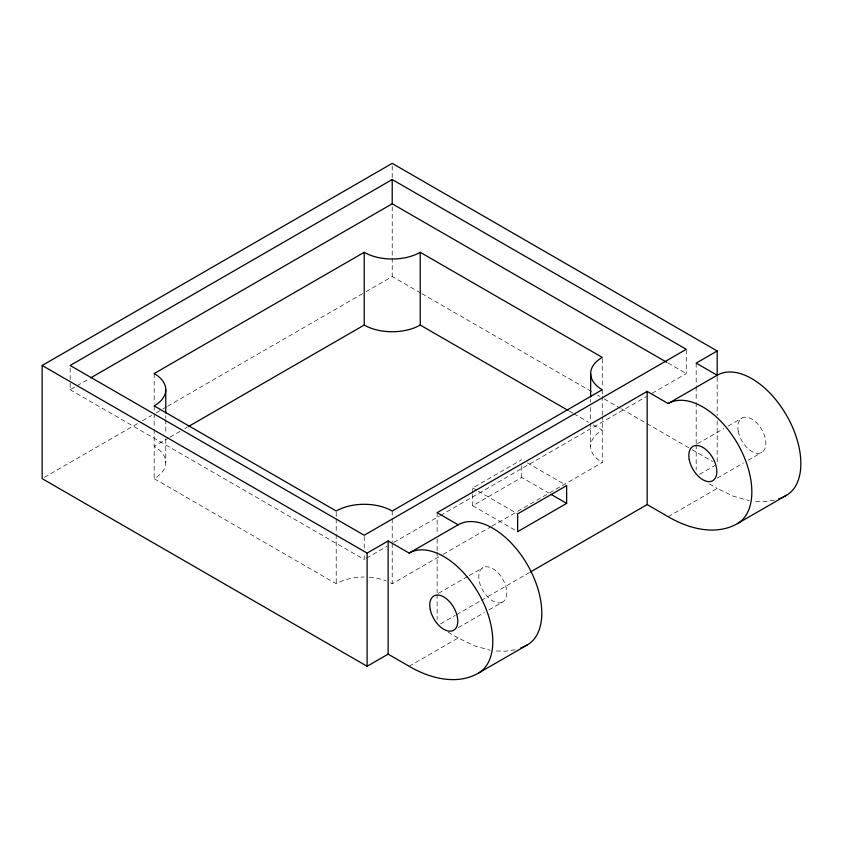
<?xml version="1.0" encoding="UTF-8"?>
<svg xmlns="http://www.w3.org/2000/svg" width="843" height="843" viewBox="0 0 843 843"><rect width="100%" height="100%" fill="white"/><g stroke="black" fill="none" stroke-linecap="round" stroke-linejoin="round"><path stroke-width="0.63" stroke-dasharray="4.21 3.16" d="M70.159 383.344L70.159 389.729L75.849 386.442M76.987 385.788L89.506 378.56M44.426 477.338L137.936 423.355M142.499 420.72L151.614 415.462M156.176 412.828L161.877 409.529M163.015 408.876L166.44 406.895M167.578 406.242L364.85 292.352M365.988 291.689L392.216 276.546L420.72 293.006M168.927 437.802L154.174 446.316A39.61 22.866 0 0 1 154.174 478.655L336.209 583.756A39.61 22.866 0 0 1 364.208 577.055M170.065 437.138L180.286 431.247M184.828 428.623L187.093 427.306M472.733 493.039L472.733 487.949L521.743 459.656M366.484 558.182L386.969 546.359M393.797 542.418L439.319 516.137M440.457 515.473L646.444 396.558M652.134 393.27L686.276 373.554L686.276 350.583M472.733 494.304L472.733 505.737L521.743 477.444L548.688 493.007M390.33 582.734A39.61 22.866 0 0 1 392.216 583.756L442.175 554.915M443.313 554.262L490.995 526.727M492.133 526.074L602.26 462.491L602.26 417.011M438.465 593.324L468.097 576.212M469.245 575.548L482.913 567.655M697.488 443.776L723.705 428.644M728.257 426.01L741.935 418.107M440.541 623.883L455.294 615.369M456.432 614.716L480.278 600.943M481.406 600.29L529.098 572.755M699.5 474.377L714.98 465.441M458.213 627.656L484.43 612.513M488.982 609.879L502.66 601.986A19.8 11.433 60 0 0 496.453 571.333A19.8 11.433 60 0 0 479.256 581.143A19.8 11.433 60 0 0 502.66 601.986M717.288 478.076L743.505 462.944M748.068 460.31L761.745 452.406M409.129 666.276L458.139 637.982L474.314 645.77L490.046 650.238M668.172 516.717L717.182 488.424L733.579 496.285L749.301 500.71M774.454 500.152L764.327 501.69L753.505 501.332M515.231 649.763L505.094 651.26L494.261 650.87M668.035 363.027L686.276 373.554M421.858 293.659L592.903 392.406M597.466 395.04L599.742 396.358M604.305 398.992L620.269 408.212M621.407 408.866L690.965 449.024M692.103 449.688L712.62 461.532M709.448 483.956L717.182 488.424M569.267 411.099L572.682 413.07M573.82 413.734L588.604 422.269M593.156 424.893L602.26 430.151A39.61 22.866 0 0 0 602.26 462.491M527.36 462.902L566.654 485.589M472.733 487.949L477.222 490.542M478.35 491.195L517.644 513.882M472.733 505.737L516.527 531.027M70.159 389.729L364.208 559.499L364.208 553.113M448.191 632.239L458.139 637.982M717.182 377.306L717.182 415.473M717.182 420.731L717.182 462.849M696.181 363.112L696.181 385.483M696.181 386.8L696.181 401.279M696.181 402.596L696.181 443.386M696.181 444.704L696.181 469.709M602.26 358.696L602.26 387.274M602.26 389.729L602.26 395.072M602.26 396.231L602.26 415.715M590.658 399.55L590.658 402.143M590.658 407.338L590.658 421.637M590.658 422.933L590.658 446.316M521.743 466.01L521.743 477.444M437.127 512.67L437.127 533.724M437.127 538.993L437.127 550.837M437.127 552.154L437.127 592.956M437.127 594.273L437.127 619.278M392.216 165.997L392.216 177.841M392.216 206.798L392.216 256.809M392.216 258.127L392.216 276.546M392.216 510.995L392.216 517.486M392.216 518.793L392.216 542.175M392.216 543.472L392.216 583.756M364.208 536.527L364.208 551.838M336.209 512.291L336.209 517.486M336.209 518.793L336.209 533.082M336.209 534.378L336.209 583.756M165.776 415.715L165.776 418.307M165.776 419.614L165.776 433.903M165.776 439.098L165.776 462.491M154.174 373.554L154.174 403.439M154.174 405.894L154.174 412.543M154.174 413.692L154.174 428.128M154.174 429.287L154.174 478.655M70.159 368.022L70.159 382.069M369.382 577.255A39.61 22.866 0 0 1 386.22 580.911M738.257 431.331A19.8 11.433 60 0 0 761.566 452.512A19.8 11.433 60 0 0 755.697 421.943A19.8 11.433 60 0 0 738.257 431.331"/><path stroke-width="1.26" d="M530.226 572.102L647.171 504.588L668.172 516.717C688.552 528.698 715.623 536.064 737.488 523.577A69.305 40.021 60 0 0 737.488 443.544A69.305 40.021 60 0 0 668.172 403.534L647.171 391.405L437.127 512.67L458.139 524.799A69.305 40.021 60 0 1 527.444 564.81A69.305 40.021 60 0 1 527.444 644.842L478.434 673.146C456.579 685.622 429.498 678.267 409.129 666.276L388.128 654.147L367.116 666.276L42.15 478.655L42.15 365.472L392.216 163.363L717.182 350.983L717.182 375.989M392.216 179.538L70.159 365.472L364.208 535.242L686.276 349.308L392.216 179.538L392.216 203.785L90.644 377.906M364.208 252.31L154.174 373.554A39.61 22.866 0 0 1 154.174 405.894L336.209 510.995A39.61 22.866 0 0 1 392.216 510.995L602.26 389.729A39.61 22.866 0 0 1 602.26 357.39L420.225 252.31A39.61 22.866 0 0 1 364.208 252.31L364.208 325.05L188.231 426.653M42.15 365.472L367.116 553.092L388.128 540.964L409.129 553.092A69.305 40.021 60 0 1 478.434 593.114A69.305 40.021 60 0 1 478.434 673.146M717.182 350.983L696.181 363.112L717.182 375.24A69.305 40.021 60 0 1 786.498 415.251A69.305 40.021 60 0 1 786.498 495.284L737.488 523.577M409.129 553.092L458.139 524.799M668.172 403.534L717.182 375.24M566.654 503.376L517.644 531.67L517.644 513.882L566.654 485.589L566.654 503.376L550.932 494.304M786.498 495.284L783.568 496.843M527.444 644.842L522.281 647.413M783.41 496.917L781.809 497.644M781.493 497.781L780.186 498.318M521.143 647.877L520.479 648.13M779.364 498.624L778.542 498.93M392.216 203.785L666.897 362.374M364.208 325.05A39.61 22.866 0 0 0 420.225 325.05L568.129 410.446M647.171 391.405L647.171 504.588M590.658 373.565L590.658 396.948M420.225 252.31L420.225 325.05M388.128 540.964L388.128 654.147M367.116 553.092L367.116 666.276M165.776 389.729L165.776 413.112M689.247 459.625A19.8 11.433 60 0 0 712.556 480.805A19.8 11.433 60 0 0 706.687 450.246A19.8 11.433 60 0 0 689.247 459.625M430.246 609.447A19.8 11.433 60 0 0 453.65 630.279A19.8 11.433 60 0 0 447.443 599.626A19.8 11.433 60 0 0 430.246 609.447"/></g></svg>
